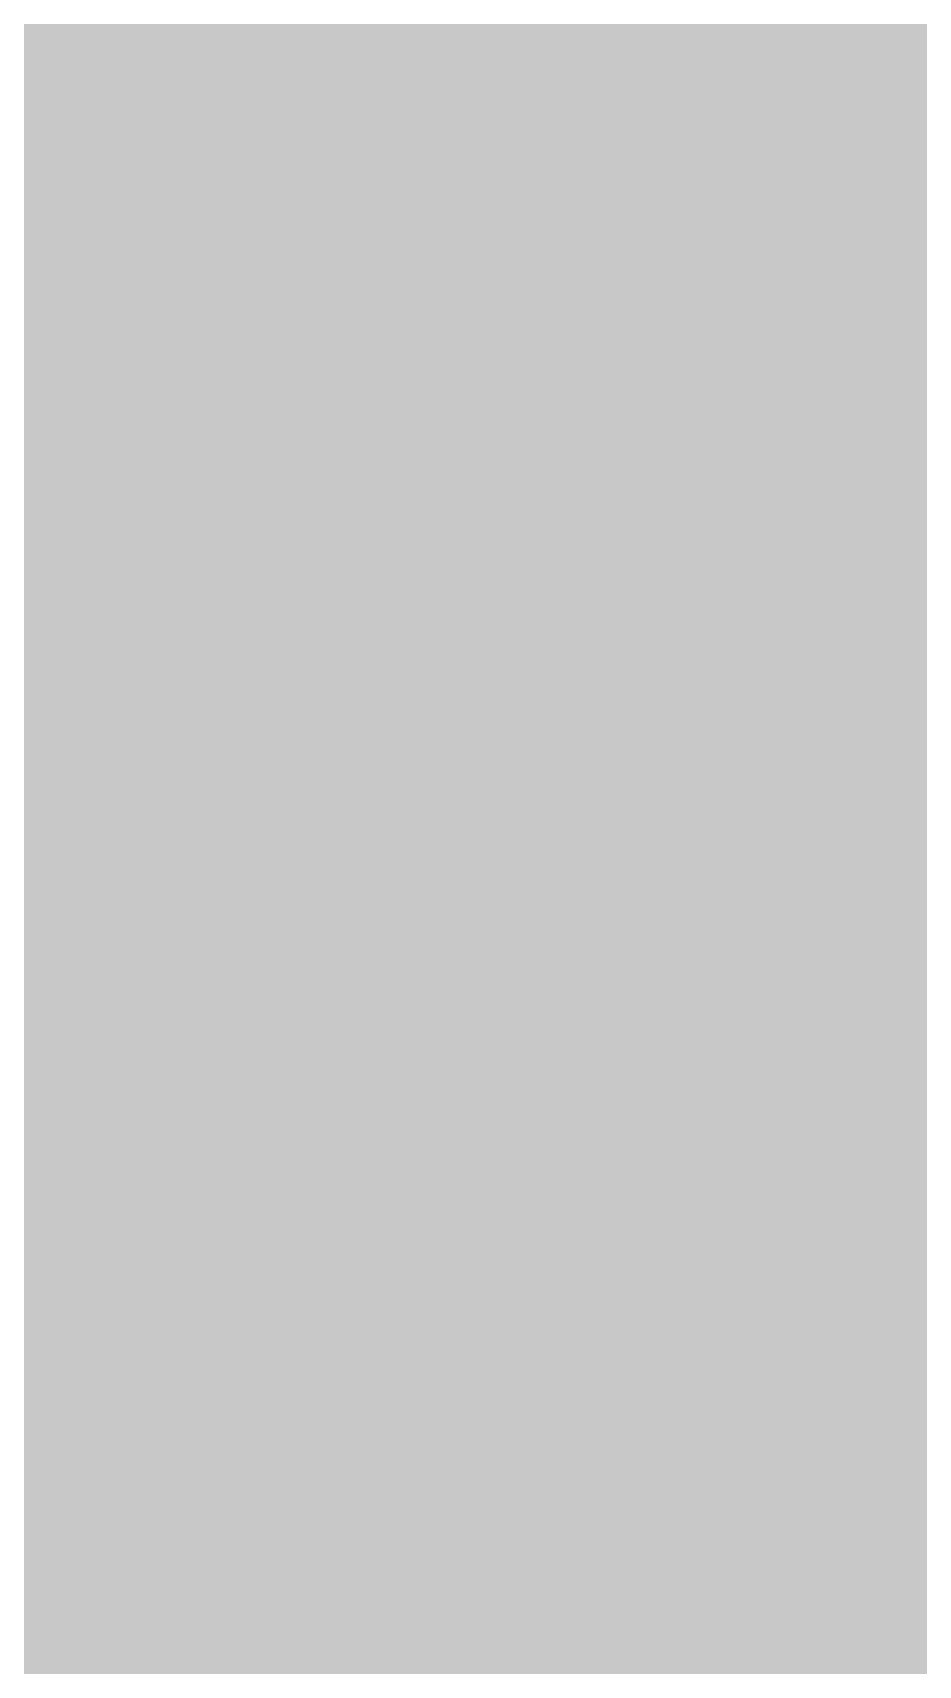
# Model space of a CAD drawing. Header units: millimetres. Extents: x 0 to 318, y 0 to 318.
# Drawn here: x 26.91 to 53.76, y 242.55 to 292.07 of the extents above; entities that cross this region are included whole.
import ezdxf

# ---------------------------------------------------------------- set-up
doc = ezdxf.new("R2010")
doc.units = ezdxf.units.MM

msp = doc.modelspace()

# ---------------------------------------------------------------- hatches: boundary and pattern name
msp.add_hatch(color=254).paths.add_polyline_path([(21.2189, 0.0536), (20.955, 0.0533), (20.6934, 0.0584), (20.4292, 0.066), (20.1676, 0.0787), (19.906, 0.094), (19.6469, 0.1118), (19.3853, 0.1321), (19.1262, 0.1549), (18.8671, 0.1829), (18.608, 0.2134), (18.349, 0.2464), (18.0924, 0.2845), (17.8359, 0.3251), (17.5793, 0.3683), (17.3253, 0.414), (17.0688, 0.4623), (16.8148, 0.5156), (16.5633, 0.5715), (16.3093, 0.6299), (16.0579, 0.6909), (15.809, 0.7544), (15.56, 0.823), (15.3111, 0.8941), (15.0622, 0.9677), (14.8158, 1.0439), (14.5694, 1.1227), (14.3256, 1.2065), (14.0818, 1.2903), (13.8379, 1.3792), (13.5966, 1.4707), (13.3579, 1.5646), (13.1191, 1.6637), (12.8803, 1.7628), (12.6441, 1.8669), (12.4079, 1.9736), (12.1742, 2.0803), (11.9405, 2.192), (11.7094, 2.3089), (11.4808, 2.4257), (11.2522, 2.5451), (11.0236, 2.6695), (10.7975, 2.794), (10.574, 2.9235), (10.3505, 3.0556), (10.1295, 3.1877), (9.9111, 3.3249), (9.6926, 3.4646), (9.4742, 3.6068), (9.2608, 3.7541), (9.0475, 3.9014), (8.8341, 4.0513), (8.6258, 4.2037), (8.4176, 4.3612), (8.2118, 4.5187), (8.0061, 4.6812), (7.8029, 4.8438), (7.6022, 5.0114), (7.4041, 5.1816), (7.206, 5.3518), (7.0129, 5.527), (6.8174, 5.7048), (6.6269, 5.8826), (6.4389, 6.0655), (6.2509, 6.2509), (6.0655, 6.4389), (5.8852, 6.6269), (5.7048, 6.8174), (5.527, 7.0104), (5.3518, 7.206), (5.1816, 7.4041), (5.0114, 7.6022), (4.8463, 7.8029), (4.6812, 8.0061), (4.5187, 8.2118), (4.3612, 8.4176), (4.2062, 8.6258), (4.0513, 8.8341), (3.9014, 9.0475), (3.7541, 9.2608), (3.6068, 9.4742), (3.4646, 9.6926), (3.3249, 9.9085), (3.1877, 10.1295), (3.0556, 10.3505), (2.9235, 10.574), (2.794, 10.7975), (2.6695, 11.0236), (2.5451, 11.2522), (2.4257, 11.4808), (2.3063, 11.7094), (2.192, 11.9405), (2.0803, 12.1742), (1.971, 12.4079), (1.8669, 12.6441), (1.7628, 12.8803), (1.6637, 13.1191), (1.5646, 13.3579), (1.4707, 13.5966), (1.3792, 13.8379), (1.2903, 14.0818), (1.2065, 14.3256), (1.1227, 14.5694), (1.0439, 14.8158), (0.9652, 15.0622), (0.8915, 15.3111), (0.823, 15.56), (0.7544, 15.809), (0.6883, 16.0604), (0.6274, 16.3093), (0.569, 16.5633), (0.5131, 16.8148), (0.4623, 17.0688), (0.4115, 17.3253), (0.3658, 17.5793), (0.3226, 17.8359), (0.2819, 18.0924), (0.2464, 18.3515), (0.2134, 18.608), (0.1829, 18.8671), (0.1549, 19.1262), (0.1295, 19.3878), (0.1092, 19.6469), (0.0914, 19.9085), (0.0762, 20.1701), (0.066, 20.4318), (0.0584, 20.6934), (0.0533, 20.955), (0.0508, 21.2192), (0.0522, 296.387), (0.0533, 296.6491), (0.0584, 296.9108), (0.066, 297.1724), (0.0762, 297.434), (0.0914, 297.6956), (0.1092, 297.9572), (0.1295, 298.2163), (0.1549, 298.4779), (0.1829, 298.737), (0.2134, 298.9961), (0.2464, 299.2526), (0.2819, 299.5117), (0.3226, 299.7683), (0.3658, 300.0248), (0.4115, 300.2788), (0.4623, 300.5328), (0.5131, 300.7868), (0.569, 301.0408), (0.6274, 301.2923), (0.6883, 301.5437), (0.7544, 301.7952), (0.823, 302.0441), (0.8915, 302.293), (0.9652, 302.5419), (1.0439, 302.7883), (1.1227, 303.0322), (1.2065, 303.2785), (1.2903, 303.5224), (1.3792, 303.7637), (1.4707, 304.005), (1.5646, 304.2463), (1.6637, 304.485), (1.7628, 304.7238), (1.8669, 304.96), (1.971, 305.1937), (2.0803, 305.4299), (2.192, 305.6611), (2.3063, 305.8922), (2.4257, 306.1233), (2.5451, 306.3519), (2.6695, 306.578), (2.794, 306.8041), (2.9235, 307.0301), (3.0556, 307.2511), (3.1877, 307.4746), (3.3249, 307.6931), (3.4646, 307.9115), (3.6068, 308.1274), (3.7541, 308.3433), (3.9014, 308.5567), (4.0513, 308.7675), (4.2062, 308.9783), (4.3612, 309.1866), (4.5187, 309.3923), (4.6812, 309.5981), (4.8463, 309.7987), (5.0114, 309.9994), (5.1816, 310.2), (5.3518, 310.3956), (5.527, 310.5912), (5.7048, 310.7842), (5.8852, 310.9747), (6.0655, 311.1652), (6.2509, 311.3532), (6.4389, 311.5361), (6.6269, 311.719), (6.8174, 311.8993), (7.0129, 312.0771), (7.206, 312.2498), (7.4041, 312.4225), (7.6022, 312.5927), (7.8029, 312.7578), (8.0061, 312.9229), (8.2118, 313.0829), (8.4176, 313.243), (8.6258, 313.3979), (8.8341, 313.5503), (9.0475, 313.7027), (9.2608, 313.85), (9.4742, 313.9948), (9.6926, 314.137), (9.9111, 314.2767), (10.1295, 314.4139), (10.3505, 314.5485), (10.574, 314.6806), (10.7975, 314.8101), (11.0236, 314.9346), (11.2522, 315.0591), (11.4808, 315.1784), (11.7094, 315.2953), (11.9405, 315.4096), (12.1742, 315.5213), (12.4079, 315.6306), (12.6441, 315.7372), (12.8803, 315.8414), (13.1191, 315.9404), (13.3579, 316.037), (13.5966, 316.1335), (13.8379, 316.2249), (14.0818, 316.3113), (14.3256, 316.3976), (14.5694, 316.4815), (14.8158, 316.5602), (15.0622, 316.6364), (15.3111, 316.7101), (15.56, 316.7812), (15.809, 316.8498), (16.0579, 316.9133), (16.3093, 316.9742), (16.5633, 317.0326), (16.8148, 317.0885), (17.0688, 317.1419), (17.3253, 317.1901), (17.5793, 317.2384), (17.8359, 317.2816), (18.0924, 317.3197), (18.349, 317.3578), (18.608, 317.3908), (18.8671, 317.4213), (19.1262, 317.4492), (19.3853, 317.4721), (19.6469, 317.4949), (19.906, 317.5127), (20.1676, 317.5254), (20.4292, 317.5381), (20.6934, 317.5457), (20.955, 317.5508), (21.2166, 317.5533), (296.3855, 317.5536), (296.6466, 317.5508), (296.9108, 317.5457), (297.1724, 317.5381), (297.434, 317.5254), (297.6956, 317.5127), (297.9572, 317.4949), (298.2163, 317.4721), (298.4754, 317.4492), (298.737, 317.4213), (298.9936, 317.3908), (299.2526, 317.3578), (299.5092, 317.3197), (299.7683, 317.2816), (300.0223, 317.2384), (300.2788, 317.1901), (300.5328, 317.1419), (300.7868, 317.0885), (301.0408, 317.0326), (301.2923, 316.9742), (301.5437, 316.9133), (301.7952, 316.8498), (302.0441, 316.7812), (302.293, 316.7101), (302.5419, 316.6364), (302.7883, 316.5602), (303.0322, 316.4815), (303.2785, 316.3976), (303.5224, 316.3113), (303.7637, 316.2249), (304.005, 316.1335), (304.2463, 316.037), (304.485, 315.9404), (304.7238, 315.8414), (304.96, 315.7372), (305.1962, 315.6306), (305.4299, 315.5213), (305.6611, 315.4096), (305.8922, 315.2953), (306.1233, 315.1784), (306.3519, 315.0591), (306.5805, 314.9346), (306.8066, 314.8101), (307.0301, 314.6806), (307.2536, 314.5485), (307.4746, 314.4139), (307.6931, 314.2767), (307.9115, 314.137), (308.1274, 313.9948), (308.3433, 313.85), (308.5567, 313.7027), (308.7675, 313.5503), (308.9783, 313.3979), (309.1866, 313.243), (309.3923, 313.0829), (309.5981, 312.9229), (309.7987, 312.7578), (310.0019, 312.5927), (310.2, 312.4225), (310.3956, 312.2498), (310.5912, 312.0771), (310.7842, 311.8993), (310.9773, 311.719), (311.1652, 311.5361), (311.3532, 311.3532), (311.5386, 311.1652), (311.719, 310.9747), (311.8993, 310.7842), (312.0771, 310.5912), (312.2498, 310.3956), (312.4225, 310.2), (312.5927, 309.9994), (312.7578, 309.7987), (312.9229, 309.5981), (313.0829, 309.3923), (313.243, 309.1866), (313.3979, 308.9783), (313.5528, 308.7675), (313.7027, 308.5567), (313.85, 308.3433), (313.9948, 308.1274), (314.137, 307.9115), (314.2767, 307.6931), (314.4139, 307.4746), (314.5485, 307.2511), (314.6806, 307.0301), (314.8101, 306.8041), (314.9346, 306.578), (315.0591, 306.3519), (315.1784, 306.1233), (315.2953, 305.8922), (315.4096, 305.6611), (315.5213, 305.4299), (315.6306, 305.1937), (315.7372, 304.96), (315.8388, 304.7238), (315.9404, 304.485), (316.037, 304.2463), (316.1309, 304.005), (316.2224, 303.7637), (316.3113, 303.5224), (316.3976, 303.2785), (316.4789, 303.0322), (316.5602, 302.7883), (316.6364, 302.5419), (316.7101, 302.293), (316.7812, 302.0441), (316.8472, 301.7952), (316.9133, 301.5437), (316.9742, 301.2923), (317.0326, 301.0408), (317.0885, 300.7868), (317.1393, 300.5328), (317.1901, 300.2788), (317.2358, 300.0248), (317.279, 299.7683), (317.3197, 299.5117), (317.3552, 299.2526), (317.3908, 298.9961), (317.4213, 298.737), (317.4467, 298.4779), (317.4721, 298.2163), (317.4924, 297.9572), (317.5102, 297.6956), (317.5254, 297.434), (317.5356, 297.1724), (317.5432, 296.9108), (317.5483, 296.6491), (317.5508, 296.385), (317.5522, 21.2203), (317.5483, 20.955), (317.5432, 20.6934), (317.5356, 20.4318), (317.5254, 20.1701), (317.5102, 19.9085), (317.4924, 19.6469), (317.4721, 19.3878), (317.4467, 19.1262), (317.4213, 18.8671), (317.3908, 18.608), (317.3552, 18.3515), (317.3197, 18.0924), (317.279, 17.8359), (317.2358, 17.5793), (317.1901, 17.3253), (317.1393, 17.0688), (317.0885, 16.8148), (317.0326, 16.5633), (316.9742, 16.3093), (316.9133, 16.0604), (316.8472, 15.809), (316.7812, 15.56), (316.7101, 15.3111), (316.6364, 15.0622), (316.5602, 14.8158), (316.4789, 14.5694), (316.3976, 14.3256), (316.3113, 14.0818), (316.2224, 13.8379), (316.1309, 13.5966), (316.037, 13.3579), (315.9404, 13.1191), (315.8388, 12.8803), (315.7372, 12.6441), (315.6306, 12.4079), (315.5213, 12.1742), (315.4096, 11.9405), (315.2953, 11.7094), (315.1784, 11.4808), (315.0591, 11.2522), (314.9346, 11.0236), (314.8101, 10.7975), (314.6806, 10.574), (314.5485, 10.3505), (314.4139, 10.1295), (314.2767, 9.9085), (314.137, 9.6926), (313.9948, 9.4742), (313.85, 9.2608), (313.7027, 9.0475), (313.5528, 8.8341), (313.3979, 8.6258), (313.243, 8.4176), (313.0829, 8.2118), (312.9229, 8.0061), (312.7578, 7.8029), (312.5927, 7.6022), (312.4225, 7.4041), (312.2498, 7.206), (312.0771, 7.0104), (311.8993, 6.8174), (311.719, 6.6269), (311.5386, 6.4389), (311.3532, 6.2509), (311.1652, 6.0655), (310.9773, 5.8826), (310.7842, 5.7048), (310.5912, 5.527), (310.3956, 5.3518), (310.2, 5.1816), (310.0019, 5.0114), (309.7987, 4.8438), (309.5981, 4.6812), (309.3923, 4.5187), (309.1866, 4.3612), (308.9783, 4.2037), (308.7675, 4.0513), (308.5567, 3.9014), (308.3433, 3.7541), (308.1274, 3.6068), (307.9115, 3.4646), (307.6931, 3.3249), (307.4746, 3.1877), (307.2536, 3.0556), (307.0301, 2.9235), (306.8066, 2.794), (306.5805, 2.6695), (306.3519, 2.5451), (306.1233, 2.4257), (305.8922, 2.3089), (305.6611, 2.192), (305.4299, 2.0803), (305.1962, 1.9736), (304.96, 1.8669), (304.7238, 1.7628), (304.485, 1.6637), (304.2463, 1.5646), (304.005, 1.4707), (303.7637, 1.3792), (303.5224, 1.2903), (303.2785, 1.2065), (303.0322, 1.1227), (302.7883, 1.0439), (302.5419, 0.9677), (302.293, 0.8941), (302.0441, 0.823), (301.7952, 0.7544), (301.5437, 0.6909), (301.2923, 0.6299), (301.0408, 0.5715), (300.7868, 0.5156), (300.5328, 0.4623), (300.2788, 0.414), (300.0223, 0.3683), (299.7683, 0.3251), (299.5092, 0.2845), (299.2526, 0.2464), (298.9936, 0.2134), (298.737, 0.1829), (298.4754, 0.1549), (298.2163, 0.1321), (297.9572, 0.1118), (297.6956, 0.094), (297.434, 0.0787), (297.1724, 0.066), (296.9108, 0.0584), (296.6466, 0.0533), (296.385, 0.0533)])
h = msp.add_hatch(color=59)
edge = h.paths.add_edge_path()
edge.add_line((39.9313, 249.2551), (40.1523, 249.2553))
edge.add_line((40.1523, 249.2553), (40.3733, 249.2629))
edge.add_line((40.3733, 249.2629), (40.5968, 249.2705))
edge.add_line((40.5968, 249.2705), (40.8178, 249.2858))
edge.add_line((40.8178, 249.2858), (41.0388, 249.3035))
edge.add_line((41.0388, 249.3035), (41.2598, 249.3239))
edge.add_line((41.2598, 249.3239), (41.4782, 249.3518))
edge.add_line((41.4782, 249.3518), (41.6992, 249.3797))
edge.add_line((41.6992, 249.3797), (41.9176, 249.4153))
edge.add_line((41.9176, 249.4153), (42.1335, 249.4534))
edge.add_line((42.1335, 249.4534), (42.3494, 249.494))
edge.add_line((42.3494, 249.494), (42.5653, 249.5423))
edge.add_line((42.5653, 249.5423), (42.7787, 249.5906))
edge.add_line((42.7787, 249.5906), (42.992, 249.6464))
edge.add_line((42.992, 249.6464), (43.2029, 249.7049))
edge.add_line((43.2029, 249.7049), (43.4111, 249.7684))
edge.add_line((43.4111, 249.7684), (43.6194, 249.8369))
edge.add_line((43.6194, 249.8369), (43.8252, 249.9081))
edge.add_line((43.8252, 249.9081), (44.0284, 249.9843))
edge.add_line((44.0284, 249.9843), (44.229, 250.0655))
edge.add_line((44.229, 250.0655), (44.4297, 250.1494))
edge.add_line((44.4297, 250.1494), (44.6253, 250.2408))
edge.add_line((44.6253, 250.2408), (44.8208, 250.3348))
edge.add_line((44.8208, 250.3348), (45.0139, 250.4313))
edge.add_line((45.0139, 250.4313), (45.2044, 250.5354))
edge.add_line((45.2044, 250.5354), (45.3898, 250.6421))
edge.add_line((45.3898, 250.6421), (45.5752, 250.7539))
edge.add_line((45.5752, 250.7539), (45.7556, 250.8707))
edge.add_line((45.7556, 250.8707), (45.9334, 250.9926))
edge.add_line((45.9334, 250.9926), (46.1086, 251.1196))
edge.add_line((46.1086, 251.1196), (46.2813, 251.2492))
edge.add_line((46.2813, 251.2492), (46.449, 251.3838))
edge.add_line((46.449, 251.3838), (46.6141, 251.5235))
edge.add_line((46.6141, 251.5235), (46.7741, 251.6683))
edge.add_line((46.7741, 251.6683), (46.9316, 251.8181))
edge.add_line((46.9316, 251.8181), (47.0865, 251.9731))
edge.add_line((47.0865, 251.9731), (47.2364, 252.1331))
edge.add_line((47.2364, 252.1331), (47.3837, 252.2957))
edge.add_line((47.3837, 252.2957), (47.5234, 252.4633))
edge.add_line((47.5234, 252.4633), (47.6631, 252.6386))
edge.add_line((47.6631, 252.6386), (47.7952, 252.8164))
edge.add_line((47.7952, 252.8164), (47.9247, 252.9992))
edge.add_line((47.9247, 252.9992), (48.0492, 253.1897))
edge.add_line((48.0492, 253.1897), (48.1686, 253.3828))
edge.add_line((48.1686, 253.3828), (48.2829, 253.5809))
edge.add_line((48.2829, 253.5809), (48.3921, 253.7841))
edge.add_line((48.3921, 253.7841), (48.4988, 253.9924))
edge.add_line((48.4988, 253.9924), (48.5978, 254.2057))
edge.add_line((48.5978, 254.2057), (48.6918, 254.4242))
edge.add_line((48.6918, 254.4242), (48.7807, 254.6502))
edge.add_line((48.7807, 254.6502), (48.8645, 254.8788))
edge.add_line((48.8645, 254.8788), (48.9433, 255.1125))
edge.add_line((48.9433, 255.1125), (49.0169, 255.3538))
edge.add_line((49.0169, 255.3538), (49.083, 255.5977))
edge.add_line((49.083, 255.5977), (49.1439, 255.8466))
edge.add_line((49.1439, 255.8466), (49.1998, 256.1031))
edge.add_line((49.1998, 256.1031), (49.2481, 256.3647))
edge.add_line((49.2481, 256.3647), (49.2912, 256.6289))
edge.add_line((49.2912, 256.6289), (49.3268, 256.9007))
edge.add_line((49.3268, 256.9007), (49.3573, 257.1775))
edge.add_line((49.3573, 257.1775), (49.3827, 257.4595))
edge.add_line((49.3827, 257.4595), (49.3979, 257.749))
edge.add_line((49.3979, 257.749), (49.4081, 258.0411))
edge.add_line((49.4081, 258.0411), (49.4132, 258.3409))
edge.add_line((49.4132, 258.3409), (49.4106, 258.5974))
edge.add_line((49.4106, 258.5974), (49.4005, 258.8489))
edge.add_line((49.4005, 258.8489), (49.3878, 259.0952))
edge.add_line((49.3878, 259.0952), (49.3674, 259.3365))
edge.add_line((49.3674, 259.3365), (49.342, 259.5728))
edge.add_line((49.342, 259.5728), (49.3141, 259.8064))
edge.add_line((49.3141, 259.8064), (49.2785, 260.0325))
edge.add_line((49.2785, 260.0325), (49.2379, 260.256))
edge.add_line((49.2379, 260.256), (49.1947, 260.4719))
edge.add_line((49.1947, 260.4719), (49.1439, 260.6853))
edge.add_line((49.1439, 260.6853), (49.0906, 260.8936))
edge.add_line((49.0906, 260.8936), (49.0322, 261.0993))
edge.add_line((49.0322, 261.0993), (48.9687, 261.3))
edge.add_line((48.9687, 261.3), (48.9001, 261.4955))
edge.add_line((48.9001, 261.4955), (48.829, 261.686))
edge.add_line((48.829, 261.686), (48.7528, 261.874))
edge.add_line((48.7528, 261.874), (48.674, 262.0569))
edge.add_line((48.674, 262.0569), (48.5902, 262.2372))
edge.add_line((48.5902, 262.2372), (48.5013, 262.4125))
edge.add_line((48.5013, 262.4125), (48.4099, 262.5852))
edge.add_line((48.4099, 262.5852), (48.3159, 262.7528))
edge.add_line((48.3159, 262.7528), (48.2168, 262.9179))
edge.add_line((48.2168, 262.9179), (48.1152, 263.078))
edge.add_line((48.1152, 263.078), (48.0111, 263.238))
edge.add_line((48.0111, 263.238), (47.9019, 263.3904))
edge.add_line((47.9019, 263.3904), (47.7901, 263.5428))
edge.add_line((47.7901, 263.5428), (47.6758, 263.6901))
edge.add_line((47.6758, 263.6901), (47.559, 263.8349))
edge.add_line((47.559, 263.8349), (47.4396, 263.9746))
edge.add_line((47.4396, 263.9746), (47.3151, 264.1143))
edge.add_line((47.3151, 264.1143), (47.1907, 264.2489))
edge.add_line((47.1907, 264.2489), (47.0637, 264.381))
edge.add_line((47.0637, 264.381), (46.9316, 264.5105))
edge.add_line((46.9316, 264.5105), (46.7995, 264.6375))
edge.add_line((46.7995, 264.6375), (46.6649, 264.762))
edge.add_line((46.6649, 264.762), (46.5303, 264.8839))
edge.add_line((46.5303, 264.8839), (46.3906, 265.0033))
edge.add_line((46.3906, 265.0033), (46.2509, 265.1176))
edge.add_line((46.2509, 265.1176), (46.1086, 265.2319))
edge.add_line((46.1086, 265.2319), (45.9638, 265.3462))
edge.add_line((45.9638, 265.3462), (45.8191, 265.4554))
edge.add_line((45.8191, 265.4554), (45.6717, 265.5621))
edge.add_line((45.6717, 265.5621), (45.5244, 265.6688))
edge.add_line((45.5244, 265.6688), (45.3746, 265.7729))
edge.add_line((45.3746, 265.7729), (45.2247, 265.8745))
edge.add_line((45.2247, 265.8745), (45.0748, 265.9736))
edge.add_line((45.0748, 265.9736), (44.9224, 266.0701))
edge.add_line((44.9224, 266.0701), (44.77, 266.1666))
edge.add_line((44.77, 266.1666), (44.6151, 266.2631))
edge.add_line((44.6151, 266.2631), (44.4602, 266.3546))
edge.add_line((44.4602, 266.3546), (44.3078, 266.4485))
edge.add_line((44.3078, 266.4485), (44.1503, 266.5374))
edge.add_line((44.1503, 266.5374), (43.9953, 266.6263))
edge.add_line((43.9953, 266.6263), (43.8404, 266.7152))
edge.add_line((43.8404, 266.7152), (43.6855, 266.8016))
edge.add_line((43.6855, 266.8016), (43.5305, 266.888))
edge.add_line((43.5305, 266.888), (43.3756, 266.9718))
edge.add_line((43.3756, 266.9718), (43.2181, 267.0556))
edge.add_line((43.2181, 267.0556), (43.0657, 267.1394))
edge.add_line((43.0657, 267.1394), (42.9108, 267.2207))
edge.add_line((42.9108, 267.2207), (42.7558, 267.302))
edge.add_line((42.7558, 267.302), (42.6034, 267.3833))
edge.add_line((42.6034, 267.3833), (42.451, 267.462))
edge.add_line((42.451, 267.462), (42.3012, 267.5407))
edge.add_line((42.3012, 267.5407), (42.1894, 267.5966))
edge.add_line((42.1894, 267.5966), (42.0802, 267.6525))
edge.add_line((42.0802, 267.6525), (41.9684, 267.7084))
edge.add_line((41.9684, 267.7084), (41.8592, 267.7643))
edge.add_line((41.8592, 267.7643), (41.7525, 267.8201))
edge.add_line((41.7525, 267.8201), (41.6433, 267.8735))
edge.add_line((41.6433, 267.8735), (41.5366, 267.9294))
edge.add_line((41.5366, 267.9294), (41.4299, 267.9852))
edge.add_line((41.4299, 267.9852), (41.3258, 268.0411))
edge.add_line((41.3258, 268.0411), (41.2217, 268.097))
edge.add_line((41.2217, 268.097), (41.1175, 268.1529))
edge.add_line((41.1175, 268.1529), (41.0134, 268.2088))
edge.add_line((41.0134, 268.2088), (40.9118, 268.2646))
edge.add_line((40.9118, 268.2646), (40.8102, 268.3205))
edge.add_line((40.8102, 268.3205), (40.7111, 268.3764))
edge.add_line((40.7111, 268.3764), (40.6121, 268.4323))
edge.add_line((40.6121, 268.4323), (40.5155, 268.4907))
edge.add_line((40.5155, 268.4907), (40.419, 268.5466))
edge.add_line((40.419, 268.5466), (40.3225, 268.605))
edge.add_line((40.3225, 268.605), (40.2285, 268.6609))
edge.add_line((40.2285, 268.6609), (40.1371, 268.7193))
edge.add_line((40.1371, 268.7193), (40.0456, 268.7777))
edge.add_line((40.0456, 268.7777), (39.9542, 268.8361))
edge.add_line((39.9542, 268.8361), (39.8653, 268.8971))
edge.add_line((39.8653, 268.8971), (39.7789, 268.9555))
edge.add_line((39.7789, 268.9555), (39.6926, 269.0139))
edge.add_line((39.6926, 269.0139), (39.6088, 269.0749))
edge.add_line((39.6088, 269.0749), (39.5249, 269.1359))
edge.add_line((39.5249, 269.1359), (39.4437, 269.1968))
edge.add_line((39.4437, 269.1968), (39.3649, 269.2578))
edge.add_line((39.3649, 269.2578), (39.2862, 269.3213))
edge.add_line((39.2862, 269.3213), (39.21, 269.3822))
edge.add_line((39.21, 269.3822), (39.1363, 269.4457))
edge.add_line((39.1363, 269.4457), (39.0627, 269.5092))
edge.add_line((39.0627, 269.5092), (38.9915, 269.5727))
edge.add_line((38.9915, 269.5727), (38.923, 269.6388))
edge.add_line((38.923, 269.6388), (38.8544, 269.7048))
edge.add_line((38.8544, 269.7048), (38.7909, 269.7709))
edge.add_line((38.7909, 269.7709), (38.7274, 269.8369))
edge.add_line((38.7274, 269.8369), (38.6664, 269.9055))
edge.add_line((38.6664, 269.9055), (38.6055, 269.9715))
edge.add_line((38.6055, 269.9715), (38.5496, 270.0426))
edge.add_line((38.5496, 270.0426), (38.4937, 270.1112))
edge.add_line((38.4937, 270.1112), (38.4404, 270.1823))
edge.add_line((38.4404, 270.1823), (38.3896, 270.2535))
edge.add_line((38.3896, 270.2535), (38.3413, 270.3246))
edge.add_line((38.3413, 270.3246), (38.2956, 270.3957))
edge.add_line((38.2956, 270.3957), (38.2524, 270.4694))
edge.add_line((38.2524, 270.4694), (38.2118, 270.5456))
edge.add_line((38.2118, 270.5456), (38.1711, 270.6192))
edge.add_line((38.1711, 270.6192), (38.1356, 270.6954))
edge.add_line((38.1356, 270.6954), (38.1, 270.7742))
edge.add_line((38.1, 270.7742), (38.0695, 270.8504))
edge.add_line((38.0695, 270.8504), (38.039, 270.9291))
edge.add_line((38.039, 270.9291), (38.0136, 271.0104))
edge.add_line((38.0136, 271.0104), (37.9908, 271.0917))
edge.add_line((37.9908, 271.0917), (37.9679, 271.1729))
edge.add_line((37.9679, 271.1729), (37.9501, 271.2542))
edge.add_line((37.9501, 271.2542), (37.9349, 271.3406))
edge.add_line((37.9349, 271.3406), (37.9222, 271.4244))
edge.add_line((37.9222, 271.4244), (37.912, 271.5108))
edge.add_line((37.912, 271.5108), (37.9044, 271.5971))
edge.add_line((37.9044, 271.5971), (37.8993, 271.686))
edge.add_line((37.8993, 271.686), (37.8968, 271.7749))
edge.add_line((37.8968, 271.7749), (37.8993, 271.8664))
edge.add_line((37.8993, 271.8664), (37.9019, 271.9578))
edge.add_line((37.9019, 271.9578), (37.907, 272.0492))
edge.add_line((37.907, 272.0492), (37.9146, 272.1381))
edge.add_line((37.9146, 272.1381), (37.9247, 272.2245))
edge.add_line((37.9247, 272.2245), (37.9349, 272.3134))
edge.add_line((37.9349, 272.3134), (37.9501, 272.3972))
edge.add_line((37.9501, 272.3972), (37.9654, 272.4836))
edge.add_line((37.9654, 272.4836), (37.9806, 272.5674))
edge.add_line((37.9806, 272.5674), (38.0009, 272.6487))
edge.add_line((38.0009, 272.6487), (38.0238, 272.73))
edge.add_line((38.0238, 272.73), (38.0467, 272.8112))
edge.add_line((38.0467, 272.8112), (38.0695, 272.89))
edge.add_line((38.0695, 272.89), (38.0975, 272.9687))
edge.add_line((38.0975, 272.9687), (38.1254, 273.0449))
edge.add_line((38.1254, 273.0449), (38.1559, 273.1211))
edge.add_line((38.1559, 273.1211), (38.1889, 273.1948))
edge.add_line((38.1889, 273.1948), (38.2245, 273.2684))
edge.add_line((38.2245, 273.2684), (38.26, 273.3396))
edge.add_line((38.26, 273.3396), (38.2956, 273.4107))
edge.add_line((38.2956, 273.4107), (38.3362, 273.4793))
edge.add_line((38.3362, 273.4793), (38.3769, 273.5478))
edge.add_line((38.3769, 273.5478), (38.42, 273.6139))
edge.add_line((38.42, 273.6139), (38.4632, 273.6799))
edge.add_line((38.4632, 273.6799), (38.5089, 273.7434))
edge.add_line((38.5089, 273.7434), (38.5572, 273.8069))
edge.add_line((38.5572, 273.8069), (38.6055, 273.8679))
edge.add_line((38.6055, 273.8679), (38.6563, 273.9263))
edge.add_line((38.6563, 273.9263), (38.7071, 273.9873))
edge.add_line((38.7071, 273.9873), (38.7604, 274.0431))
edge.add_line((38.7604, 274.0431), (38.8163, 274.099))
edge.add_line((38.8163, 274.099), (38.8722, 274.1524))
edge.add_line((38.8722, 274.1524), (38.928, 274.2057))
edge.add_line((38.928, 274.2057), (38.989, 274.2565))
edge.add_line((38.989, 274.2565), (39.0474, 274.3073))
edge.add_line((39.0474, 274.3073), (39.1109, 274.3556))
edge.add_line((39.1109, 274.3556), (39.1719, 274.4038))
edge.add_line((39.1719, 274.4038), (39.2379, 274.447))
edge.add_line((39.2379, 274.447), (39.304, 274.4927))
edge.add_line((39.304, 274.4927), (39.37, 274.5334))
edge.add_line((39.37, 274.5334), (39.4386, 274.574))
edge.add_line((39.4386, 274.574), (39.5072, 274.6146))
edge.add_line((39.5072, 274.6146), (39.5783, 274.6527))
edge.add_line((39.5783, 274.6527), (39.6494, 274.6883))
edge.add_line((39.6494, 274.6883), (39.7205, 274.7213))
edge.add_line((39.7205, 274.7213), (39.7942, 274.7543))
edge.add_line((39.7942, 274.7543), (39.8704, 274.7874))
edge.add_line((39.8704, 274.7874), (39.9466, 274.8153))
edge.add_line((39.9466, 274.8153), (40.0228, 274.8432))
edge.add_line((40.0228, 274.8432), (40.1015, 274.8686))
edge.add_line((40.1015, 274.8686), (40.1803, 274.894))
edge.add_line((40.1803, 274.894), (40.259, 274.9169))
edge.add_line((40.259, 274.9169), (40.3403, 274.9372))
edge.add_line((40.3403, 274.9372), (40.4216, 274.9575))
edge.add_line((40.4216, 274.9575), (40.5054, 274.9728))
edge.add_line((40.5054, 274.9728), (40.5892, 274.9906))
edge.add_line((40.5892, 274.9906), (40.673, 275.0033))
edge.add_line((40.673, 275.0033), (40.7568, 275.016))
edge.add_line((40.7568, 275.016), (40.8432, 275.0261))
edge.add_line((40.8432, 275.0261), (40.9296, 275.0337))
edge.add_line((40.9296, 275.0337), (41.0185, 275.0414))
edge.add_line((41.0185, 275.0414), (41.1048, 275.0464))
edge.add_line((41.1048, 275.0464), (41.1963, 275.049))
edge.add_line((41.1963, 275.049), (41.2852, 275.049))
edge.add_line((41.2852, 275.049), (41.3715, 275.049))
edge.add_line((41.3715, 275.049), (41.4579, 275.049))
edge.add_line((41.4579, 275.049), (41.5468, 275.0464))
edge.add_line((41.5468, 275.0464), (41.6331, 275.0439))
edge.add_line((41.6331, 275.0439), (41.7195, 275.0388))
edge.add_line((41.7195, 275.0388), (41.8084, 275.0363))
edge.add_line((41.8084, 275.0363), (41.8948, 275.0312))
edge.add_line((41.8948, 275.0312), (41.9811, 275.0236))
edge.add_line((41.9811, 275.0236), (42.0675, 275.0185))
edge.add_line((42.0675, 275.0185), (42.1564, 275.0109))
edge.add_line((42.1564, 275.0109), (42.2427, 275.0033))
edge.add_line((42.2427, 275.0033), (42.3291, 274.9931))
edge.add_line((42.3291, 274.9931), (42.418, 274.9829))
edge.add_line((42.418, 274.9829), (42.5044, 274.9728))
edge.add_line((42.5044, 274.9728), (42.5933, 274.9601))
edge.add_line((42.5933, 274.9601), (42.6796, 274.9499))
edge.add_line((42.6796, 274.9499), (42.7685, 274.9347))
edge.add_line((42.7685, 274.9347), (42.8574, 274.922))
edge.add_line((42.8574, 274.922), (42.9438, 274.9067))
edge.add_line((42.9438, 274.9067), (43.0327, 274.889))
edge.add_line((43.0327, 274.889), (43.1216, 274.8737))
edge.add_line((43.1216, 274.8737), (43.2105, 274.8559))
edge.add_line((43.2105, 274.8559), (43.2994, 274.8356))
edge.add_line((43.2994, 274.8356), (43.3883, 274.8178))
edge.add_line((43.3883, 274.8178), (43.4772, 274.7975))
edge.add_line((43.4772, 274.7975), (43.5686, 274.7747))
edge.add_line((43.5686, 274.7747), (43.6575, 274.7518))
edge.add_line((43.6575, 274.7518), (43.749, 274.7289))
edge.add_line((43.749, 274.7289), (43.8404, 274.7035))
edge.add_line((43.8404, 274.7035), (43.9293, 274.6807))
edge.add_line((43.9293, 274.6807), (44.0207, 274.6527))
edge.add_line((44.0207, 274.6527), (44.1122, 274.6248))
edge.add_line((44.1122, 274.6248), (44.2062, 274.5969))
edge.add_line((44.2062, 274.5969), (44.2976, 274.5689))
edge.add_line((44.2976, 274.5689), (44.3916, 274.5384))
edge.add_line((44.3916, 274.5384), (44.483, 274.5054))
edge.add_line((44.483, 274.5054), (44.577, 274.4749))
edge.add_line((44.577, 274.4749), (44.671, 274.4419))
edge.add_line((44.671, 274.4419), (44.7675, 274.4064))
edge.add_line((44.7675, 274.4064), (44.8615, 274.3708))
edge.add_line((44.8615, 274.3708), (44.958, 274.3352))
edge.add_line((44.958, 274.3352), (45.0545, 274.2971))
edge.add_line((45.0545, 274.2971), (45.151, 274.259))
edge.add_line((45.151, 274.259), (45.2476, 274.2184))
edge.add_line((45.2476, 274.2184), (45.3441, 274.1778))
edge.add_line((45.3441, 274.1778), (45.4431, 274.1371))
edge.add_line((45.4431, 274.1371), (45.5422, 274.0939))
edge.add_line((45.5422, 274.0939), (45.6413, 274.0482))
edge.add_line((45.6413, 274.0482), (45.7429, 274.0025))
edge.add_line((45.7429, 274.0025), (45.8419, 273.9568))
edge.add_line((45.8419, 273.9568), (45.9435, 273.9111))
edge.add_line((45.9435, 273.9111), (46.0451, 273.8603))
edge.add_line((46.0451, 273.8603), (46.1467, 273.812))
edge.add_line((46.1467, 273.812), (46.2509, 273.7612))
edge.add_line((46.2509, 273.7612), (46.355, 273.7079))
edge.add_line((46.355, 273.7079), (46.4591, 273.6545))
edge.add_line((46.4591, 273.6545), (46.5658, 273.6012))
edge.add_line((46.5658, 273.6012), (46.67, 273.5453))
edge.add_line((46.67, 273.5453), (46.7766, 273.4894))
edge.add_line((46.7766, 273.4894), (46.8859, 273.431))
edge.add_line((46.8859, 273.431), (46.9925, 273.37))
edge.add_line((46.9925, 273.37), (47.1018, 273.3116))
edge.add_line((47.1018, 273.3116), (47.2135, 273.2481))
edge.add_line((47.2135, 273.2481), (47.3227, 273.1872))
edge.add_line((47.3227, 273.1872), (49.1878, 277.4209))
edge.add_line((49.1878, 277.4209), (49.1211, 277.4645))
edge.add_line((49.1211, 277.4645), (49.055, 277.5102))
edge.add_line((49.055, 277.5102), (48.9864, 277.556))
edge.add_line((48.9864, 277.556), (48.9179, 277.6042))
edge.add_line((48.9179, 277.6042), (48.8442, 277.6499))
edge.add_line((48.8442, 277.6499), (48.7705, 277.6982))
edge.add_line((48.7705, 277.6982), (48.6943, 277.7465))
edge.add_line((48.6943, 277.7465), (48.6181, 277.7947))
edge.add_line((48.6181, 277.7947), (48.5369, 277.843))
edge.add_line((48.5369, 277.843), (48.4556, 277.8912))
edge.add_line((48.4556, 277.8912), (48.3718, 277.9395))
edge.add_line((48.3718, 277.9395), (48.2879, 277.9903))
edge.add_line((48.2879, 277.9903), (48.199, 278.0386))
edge.add_line((48.199, 278.0386), (48.1101, 278.0868))
edge.add_line((48.1101, 278.0868), (48.0187, 278.1376))
edge.add_line((48.0187, 278.1376), (47.9273, 278.1859))
edge.add_line((47.9273, 278.1859), (47.8307, 278.2341))
edge.add_line((47.8307, 278.2341), (47.7342, 278.2849))
edge.add_line((47.7342, 278.2849), (47.6352, 278.3332))
edge.add_line((47.6352, 278.3332), (47.5336, 278.3815))
edge.add_line((47.5336, 278.3815), (47.432, 278.4297))
edge.add_line((47.432, 278.4297), (47.3278, 278.478))
edge.add_line((47.3278, 278.478), (47.2211, 278.5262))
edge.add_line((47.2211, 278.5262), (47.1119, 278.572))
edge.add_line((47.1119, 278.572), (47.0002, 278.6202))
edge.add_line((47.0002, 278.6202), (46.8884, 278.6659))
edge.add_line((46.8884, 278.6659), (46.7741, 278.7142))
edge.add_line((46.7741, 278.7142), (46.6573, 278.7599))
edge.add_line((46.6573, 278.7599), (46.5404, 278.8031))
edge.add_line((46.5404, 278.8031), (46.421, 278.8488))
edge.add_line((46.421, 278.8488), (46.2991, 278.892))
edge.add_line((46.2991, 278.892), (46.1747, 278.9352))
edge.add_line((46.1747, 278.9352), (46.0477, 278.9784))
edge.add_line((46.0477, 278.9784), (45.9207, 279.0215))
edge.add_line((45.9207, 279.0215), (45.7911, 279.0622))
edge.add_line((45.7911, 279.0622), (45.659, 279.1028))
edge.add_line((45.659, 279.1028), (45.5244, 279.1409))
edge.add_line((45.5244, 279.1409), (45.3898, 279.179))
edge.add_line((45.3898, 279.179), (45.2501, 279.2171))
edge.add_line((45.2501, 279.2171), (45.1104, 279.2552))
edge.add_line((45.1104, 279.2552), (44.9707, 279.2908))
edge.add_line((44.9707, 279.2908), (44.8259, 279.3238))
edge.add_line((44.8259, 279.3238), (44.6811, 279.3568))
edge.add_line((44.6811, 279.3568), (44.5338, 279.3898))
edge.add_line((44.5338, 279.3898), (44.384, 279.4203))
edge.add_line((44.384, 279.4203), (44.2316, 279.4508))
edge.add_line((44.2316, 279.4508), (44.0792, 279.4787))
edge.add_line((44.0792, 279.4787), (43.9242, 279.5067))
edge.add_line((43.9242, 279.5067), (43.7667, 279.5321))
edge.add_line((43.7667, 279.5321), (43.6067, 279.5575))
edge.add_line((43.6067, 279.5575), (43.4467, 279.5803))
edge.add_line((43.4467, 279.5803), (43.2841, 279.6007))
edge.add_line((43.2841, 279.6007), (43.119, 279.621))
edge.add_line((43.119, 279.621), (42.9514, 279.6413))
edge.add_line((42.9514, 279.6413), (42.7812, 279.6565))
edge.add_line((42.7812, 279.6565), (42.611, 279.6743))
edge.add_line((42.611, 279.6743), (42.4383, 279.687))
edge.add_line((42.4383, 279.687), (42.2631, 279.6997))
edge.add_line((42.2631, 279.6997), (42.0853, 279.7099))
edge.add_line((42.0853, 279.7099), (41.9075, 279.7175))
edge.add_line((41.9075, 279.7175), (41.7271, 279.7251))
edge.add_line((41.7271, 279.7251), (41.5442, 279.7302))
edge.add_line((41.5442, 279.7302), (41.3588, 279.7327))
edge.add_line((41.3588, 279.7327), (41.1709, 279.7327))
edge.add_line((41.1709, 279.7327), (40.9956, 279.7327))
edge.add_line((40.9956, 279.7327), (40.8178, 279.7277))
edge.add_line((40.8178, 279.7277), (40.64, 279.72))
edge.add_line((40.64, 279.72), (40.4597, 279.7124))
edge.add_line((40.4597, 279.7124), (40.2768, 279.6997))
edge.add_line((40.2768, 279.6997), (40.0939, 279.6845))
edge.add_line((40.0939, 279.6845), (39.9085, 279.6642))
edge.add_line((39.9085, 279.6642), (39.7231, 279.6438))
edge.add_line((39.7231, 279.6438), (39.5376, 279.6184))
edge.add_line((39.5376, 279.6184), (39.3497, 279.5905))
edge.add_line((39.3497, 279.5905), (39.1643, 279.56))
edge.add_line((39.1643, 279.56), (38.9763, 279.5245))
edge.add_line((38.9763, 279.5245), (38.7883, 279.4864))
edge.add_line((38.7883, 279.4864), (38.6004, 279.4457))
edge.add_line((38.6004, 279.4457), (38.4124, 279.4))
edge.add_line((38.4124, 279.4), (38.2245, 279.3517))
edge.add_line((38.2245, 279.3517), (38.0365, 279.3009))
edge.add_line((38.0365, 279.3009), (37.8485, 279.2451))
edge.add_line((37.8485, 279.2451), (37.6631, 279.1841))
edge.add_line((37.6631, 279.1841), (37.4777, 279.1206))
edge.add_line((37.4777, 279.1206), (37.2948, 279.0546))
edge.add_line((37.2948, 279.0546), (37.1094, 278.9834))
edge.add_line((37.1094, 278.9834), (36.9291, 278.9072))
edge.add_line((36.9291, 278.9072), (36.7487, 278.8285))
edge.add_line((36.7487, 278.8285), (36.5684, 278.7447))
edge.add_line((36.5684, 278.7447), (36.3906, 278.6583))
edge.add_line((36.3906, 278.6583), (36.2153, 278.5669))
edge.add_line((36.2153, 278.5669), (36.0426, 278.4704))
edge.add_line((36.0426, 278.4704), (35.8724, 278.3688))
edge.add_line((35.8724, 278.3688), (35.7022, 278.2646))
edge.add_line((35.7022, 278.2646), (35.5346, 278.1554))
edge.add_line((35.5346, 278.1554), (35.372, 278.0411))
edge.add_line((35.372, 278.0411), (35.2095, 277.9217))
edge.add_line((35.2095, 277.9217), (35.052, 277.7973))
edge.add_line((35.052, 277.7973), (34.8971, 277.6703))
edge.add_line((34.8971, 277.6703), (34.7447, 277.5382))
edge.add_line((34.7447, 277.5382), (34.5948, 277.3985))
edge.add_line((34.5948, 277.3985), (34.45, 277.2562))
edge.add_line((34.45, 277.2562), (34.3078, 277.1089))
edge.add_line((34.3078, 277.1089), (34.1706, 276.9565))
edge.add_line((34.1706, 276.9565), (34.036, 276.7965))
edge.add_line((34.036, 276.7965), (33.9065, 276.6339))
edge.add_line((33.9065, 276.6339), (33.7795, 276.4663))
edge.add_line((33.7795, 276.4663), (33.6575, 276.291))
edge.add_line((33.6575, 276.291), (33.5407, 276.1132))
edge.add_line((33.5407, 276.1132), (33.4289, 275.9278))
edge.add_line((33.4289, 275.9278), (33.3197, 275.7373))
edge.add_line((33.3197, 275.7373), (33.2181, 275.5417))
edge.add_line((33.2181, 275.5417), (33.1191, 275.3411))
edge.add_line((33.1191, 275.3411), (33.0276, 275.1353))
edge.add_line((33.0276, 275.1353), (32.9413, 274.922))
edge.add_line((32.9413, 274.922), (32.86, 274.7035))
edge.add_line((32.86, 274.7035), (32.7838, 274.48))
edge.add_line((32.7838, 274.48), (32.7127, 274.2489))
edge.add_line((32.7127, 274.2489), (32.6492, 274.0127))
edge.add_line((32.6492, 274.0127), (32.5907, 273.7688))
edge.add_line((32.5907, 273.7688), (32.5399, 273.5224))
edge.add_line((32.5399, 273.5224), (32.4942, 273.2659))
edge.add_line((32.4942, 273.2659), (32.4561, 273.0068))
edge.add_line((32.4561, 273.0068), (32.4231, 272.7376))
edge.add_line((32.4231, 272.7376), (32.3977, 272.4658))
edge.add_line((32.3977, 272.4658), (32.3799, 272.1839))
edge.add_line((32.3799, 272.1839), (32.3698, 271.8994))
edge.add_line((32.3698, 271.8994), (32.3672, 271.6047))
edge.add_line((32.3672, 271.6047), (32.3698, 271.3634))
edge.add_line((32.3698, 271.3634), (32.3748, 271.1298))
edge.add_line((32.3748, 271.1298), (32.3875, 270.8986))
edge.add_line((32.3875, 270.8986), (32.4053, 270.6726))
edge.add_line((32.4053, 270.6726), (32.4282, 270.4516))
edge.add_line((32.4282, 270.4516), (32.4536, 270.2357))
edge.add_line((32.4536, 270.2357), (32.4841, 270.0223))
edge.add_line((32.4841, 270.0223), (32.5196, 269.8166))
edge.add_line((32.5196, 269.8166), (32.5603, 269.6134))
edge.add_line((32.5603, 269.6134), (32.6034, 269.4153))
edge.add_line((32.6034, 269.4153), (32.6517, 269.2222))
edge.add_line((32.6517, 269.2222), (32.7025, 269.0317))
edge.add_line((32.7025, 269.0317), (32.7584, 268.8463))
edge.add_line((32.7584, 268.8463), (32.8193, 268.666))
edge.add_line((32.8193, 268.666), (32.8828, 268.4882))
edge.add_line((32.8828, 268.4882), (32.9514, 268.3154))
edge.add_line((32.9514, 268.3154), (33.0225, 268.1453))
edge.add_line((33.0225, 268.1453), (33.0962, 267.9802))
edge.add_line((33.0962, 267.9802), (33.1749, 267.8176))
edge.add_line((33.1749, 267.8176), (33.2562, 267.6601))
edge.add_line((33.2562, 267.6601), (33.34, 267.5052))
edge.add_line((33.34, 267.5052), (33.4289, 267.3528))
edge.add_line((33.4289, 267.3528), (33.5204, 267.2055))
edge.add_line((33.5204, 267.2055), (33.6144, 267.0607))
edge.add_line((33.6144, 267.0607), (33.7109, 266.921))
edge.add_line((33.7109, 266.921), (33.8099, 266.7838))
edge.add_line((33.8099, 266.7838), (33.9115, 266.6467))
edge.add_line((33.9115, 266.6467), (34.0157, 266.5171))
edge.add_line((34.0157, 266.5171), (34.1249, 266.3876))
edge.add_line((34.1249, 266.3876), (34.2341, 266.2606))
edge.add_line((34.2341, 266.2606), (34.3459, 266.1387))
edge.add_line((34.3459, 266.1387), (34.4602, 266.0167))
edge.add_line((34.4602, 266.0167), (34.577, 265.8999))
edge.add_line((34.577, 265.8999), (34.6964, 265.7856))
edge.add_line((34.6964, 265.7856), (34.8183, 265.6713))
edge.add_line((34.8183, 265.6713), (34.9402, 265.5621))
edge.add_line((34.9402, 265.5621), (35.0647, 265.4529))
edge.add_line((35.0647, 265.4529), (35.1917, 265.3487))
edge.add_line((35.1917, 265.3487), (35.3212, 265.2446))
edge.add_line((35.3212, 265.2446), (35.4508, 265.143))
edge.add_line((35.4508, 265.143), (35.5803, 265.0439))
edge.add_line((35.5803, 265.0439), (35.7149, 264.9474))
edge.add_line((35.7149, 264.9474), (35.847, 264.8509))
edge.add_line((35.847, 264.8509), (35.9816, 264.7569))
edge.add_line((35.9816, 264.7569), (36.1188, 264.6655))
edge.add_line((36.1188, 264.6655), (36.256, 264.574))
edge.add_line((36.256, 264.574), (36.3931, 264.4851))
edge.add_line((36.3931, 264.4851), (36.5328, 264.3988))
edge.add_line((36.5328, 264.3988), (36.6725, 264.3124))
edge.add_line((36.6725, 264.3124), (36.8148, 264.2286))
edge.add_line((36.8148, 264.2286), (36.9545, 264.1448))
edge.add_line((36.9545, 264.1448), (37.0967, 264.0635))
edge.add_line((37.0967, 264.0635), (37.2389, 263.9822))
edge.add_line((37.2389, 263.9822), (37.3812, 263.9009))
edge.add_line((37.3812, 263.9009), (37.5234, 263.8222))
edge.add_line((37.5234, 263.8222), (37.6657, 263.7434))
edge.add_line((37.6657, 263.7434), (37.8079, 263.6672))
edge.add_line((37.8079, 263.6672), (37.9501, 263.5885))
edge.add_line((37.9501, 263.5885), (38.0924, 263.5123))
edge.add_line((38.0924, 263.5123), (38.2372, 263.4386))
edge.add_line((38.2372, 263.4386), (38.3769, 263.3624))
edge.add_line((38.3769, 263.3624), (38.5191, 263.2862))
edge.add_line((38.5191, 263.2862), (38.6613, 263.2126))
edge.add_line((38.6613, 263.2126), (38.801, 263.1389))
edge.add_line((38.801, 263.1389), (38.923, 263.078))
edge.add_line((38.923, 263.078), (39.0449, 263.017))
edge.add_line((39.0449, 263.017), (39.1643, 262.956))
edge.add_line((39.1643, 262.956), (39.2836, 262.8976))
edge.add_line((39.2836, 262.8976), (39.403, 262.8367))
edge.add_line((39.403, 262.8367), (39.5224, 262.7757))
edge.add_line((39.5224, 262.7757), (39.6392, 262.7147))
edge.add_line((39.6392, 262.7147), (39.7561, 262.6538))
edge.add_line((39.7561, 262.6538), (39.8704, 262.5928))
edge.add_line((39.8704, 262.5928), (39.9872, 262.5319))
edge.add_line((39.9872, 262.5319), (40.1015, 262.4709))
edge.add_line((40.1015, 262.4709), (40.2133, 262.4099))
edge.add_line((40.2133, 262.4099), (40.325, 262.3464))
edge.add_line((40.325, 262.3464), (40.4368, 262.2855))
edge.add_line((40.4368, 262.2855), (40.546, 262.222))
edge.add_line((40.546, 262.222), (40.6552, 262.161))
edge.add_line((40.6552, 262.161), (40.7619, 262.0975))
edge.add_line((40.7619, 262.0975), (40.8686, 262.034))
edge.add_line((40.8686, 262.034), (40.9753, 261.968))
edge.add_line((40.9753, 261.968), (41.0769, 261.9045))
edge.add_line((41.0769, 261.9045), (41.181, 261.8384))
edge.add_line((41.181, 261.8384), (41.2801, 261.7724))
edge.add_line((41.2801, 261.7724), (41.3791, 261.7038))
edge.add_line((41.3791, 261.7038), (41.4782, 261.6378))
edge.add_line((41.4782, 261.6378), (41.5747, 261.5692))
edge.add_line((41.5747, 261.5692), (41.6687, 261.4981))
edge.add_line((41.6687, 261.4981), (41.7627, 261.4295))
edge.add_line((41.7627, 261.4295), (41.8541, 261.3584))
edge.add_line((41.8541, 261.3584), (41.943, 261.2873))
edge.add_line((41.943, 261.2873), (42.0319, 261.2136))
edge.add_line((42.0319, 261.2136), (42.1183, 261.1399))
edge.add_line((42.1183, 261.1399), (42.2021, 261.0637))
edge.add_line((42.2021, 261.0637), (42.2834, 260.9901))
edge.add_line((42.2834, 260.9901), (42.3647, 260.9113))
edge.add_line((42.3647, 260.9113), (42.4434, 260.8326))
edge.add_line((42.4434, 260.8326), (42.5196, 260.7539))
edge.add_line((42.5196, 260.7539), (42.5933, 260.6726))
edge.add_line((42.5933, 260.6726), (42.6669, 260.5913))
edge.add_line((42.6669, 260.5913), (42.7355, 260.5075))
edge.add_line((42.7355, 260.5075), (42.8041, 260.4237))
edge.add_line((42.8041, 260.4237), (42.8701, 260.3373))
edge.add_line((42.8701, 260.3373), (42.9336, 260.2509))
edge.add_line((42.9336, 260.2509), (42.9946, 260.162))
edge.add_line((42.9946, 260.162), (43.053, 260.0706))
edge.add_line((43.053, 260.0706), (43.1089, 259.9792))
edge.add_line((43.1089, 259.9792), (43.1622, 259.8852))
edge.add_line((43.1622, 259.8852), (43.213, 259.7912))
edge.add_line((43.213, 259.7912), (43.2613, 259.6947))
edge.add_line((43.2613, 259.6947), (43.307, 259.5956))
edge.add_line((43.307, 259.5956), (43.3502, 259.4966))
edge.add_line((43.3502, 259.4966), (43.3908, 259.395))
edge.add_line((43.3908, 259.395), (43.4289, 259.2908))
edge.add_line((43.4289, 259.2908), (43.4645, 259.1841))
edge.add_line((43.4645, 259.1841), (43.4975, 259.0775))
edge.add_line((43.4975, 259.0775), (43.5254, 258.9682))
edge.add_line((43.5254, 258.9682), (43.5534, 258.8565))
edge.add_line((43.5534, 258.8565), (43.5762, 258.7422))
edge.add_line((43.5762, 258.7422), (43.5966, 258.6279))
edge.add_line((43.5966, 258.6279), (43.6143, 258.511))
edge.add_line((43.6143, 258.511), (43.6296, 258.3891))
edge.add_line((43.6296, 258.3891), (43.6397, 258.2697))
edge.add_line((43.6397, 258.2697), (43.6474, 258.1453))
edge.add_line((43.6474, 258.1453), (43.6524, 258.0183))
edge.add_line((43.6524, 258.0183), (43.655, 257.8887))
edge.add_line((43.655, 257.8887), (43.655, 257.7694))
edge.add_line((43.655, 257.7694), (43.6499, 257.65))
edge.add_line((43.6499, 257.65), (43.6448, 257.5331))
edge.add_line((43.6448, 257.5331), (43.6372, 257.4188))
edge.add_line((43.6372, 257.4188), (43.627, 257.3071))
edge.add_line((43.627, 257.3071), (43.6143, 257.1953))
edge.add_line((43.6143, 257.1953), (43.5991, 257.0861))
edge.add_line((43.5991, 257.0861), (43.5813, 256.9794))
edge.add_line((43.5813, 256.9794), (43.5635, 256.8753))
edge.add_line((43.5635, 256.8753), (43.5407, 256.7711))
edge.add_line((43.5407, 256.7711), (43.5178, 256.6695))
edge.add_line((43.5178, 256.6695), (43.4924, 256.5705))
edge.add_line((43.4924, 256.5705), (43.4645, 256.474))
edge.add_line((43.4645, 256.474), (43.434, 256.38))
edge.add_line((43.434, 256.38), (43.4035, 256.286))
edge.add_line((43.4035, 256.286), (43.368, 256.1946))
edge.add_line((43.368, 256.1946), (43.3324, 256.1057))
edge.add_line((43.3324, 256.1057), (43.2943, 256.0193))
edge.add_line((43.2943, 256.0193), (43.2537, 255.9329))
edge.add_line((43.2537, 255.9329), (43.213, 255.8491))
edge.add_line((43.213, 255.8491), (43.1673, 255.7678))
edge.add_line((43.1673, 255.7678), (43.1216, 255.6891))
edge.add_line((43.1216, 255.6891), (43.0733, 255.6104))
edge.add_line((43.0733, 255.6104), (43.0251, 255.5342))
edge.add_line((43.0251, 255.5342), (42.9717, 255.4605))
edge.add_line((42.9717, 255.4605), (42.9184, 255.3894))
edge.add_line((42.9184, 255.3894), (42.8625, 255.3183))
edge.add_line((42.8625, 255.3183), (42.8041, 255.2497))
edge.add_line((42.8041, 255.2497), (42.7457, 255.1836))
edge.add_line((42.7457, 255.1836), (42.6822, 255.1201))
edge.add_line((42.6822, 255.1201), (42.6187, 255.0592))
edge.add_line((42.6187, 255.0592), (42.5552, 254.9982))
edge.add_line((42.5552, 254.9982), (42.4866, 254.9398))
edge.add_line((42.4866, 254.9398), (42.418, 254.8814))
edge.add_line((42.418, 254.8814), (42.3469, 254.828))
edge.add_line((42.3469, 254.828), (42.2758, 254.7747))
edge.add_line((42.2758, 254.7747), (42.2021, 254.7239))
edge.add_line((42.2021, 254.7239), (42.1259, 254.6756))
edge.add_line((42.1259, 254.6756), (42.0472, 254.6274))
edge.add_line((42.0472, 254.6274), (41.9684, 254.5817))
edge.add_line((41.9684, 254.5817), (41.8871, 254.5385))
edge.add_line((41.8871, 254.5385), (41.8033, 254.4978))
edge.add_line((41.8033, 254.4978), (41.7195, 254.4572))
edge.add_line((41.7195, 254.4572), (41.6331, 254.4191))
edge.add_line((41.6331, 254.4191), (41.5468, 254.3835))
edge.add_line((41.5468, 254.3835), (41.4579, 254.3505))
edge.add_line((41.4579, 254.3505), (41.3664, 254.3175))
edge.add_line((41.3664, 254.3175), (41.2725, 254.287))
edge.add_line((41.2725, 254.287), (41.1785, 254.2591))
edge.add_line((41.1785, 254.2591), (41.0845, 254.2311))
edge.add_line((41.0845, 254.2311), (40.988, 254.2057))
edge.add_line((40.988, 254.2057), (40.8889, 254.1829))
edge.add_line((40.8889, 254.1829), (40.7873, 254.1626))
edge.add_line((40.7873, 254.1626), (40.6857, 254.1448))
edge.add_line((40.6857, 254.1448), (40.5841, 254.127))
edge.add_line((40.5841, 254.127), (40.4774, 254.1118))
edge.add_line((40.4774, 254.1118), (40.3733, 254.0965))
edge.add_line((40.3733, 254.0965), (40.2641, 254.0864))
edge.add_line((40.2641, 254.0864), (40.1574, 254.0762))
edge.add_line((40.1574, 254.0762), (40.0456, 254.066))
edge.add_line((40.0456, 254.066), (39.9339, 254.061))
edge.add_line((39.9339, 254.061), (39.8221, 254.0559))
edge.add_line((39.8221, 254.0559), (39.7078, 254.0533))
edge.add_line((39.7078, 254.0533), (39.591, 254.0533))
edge.add_line((39.591, 254.0533), (39.5097, 254.0533))
edge.add_line((39.5097, 254.0533), (39.4259, 254.0533))
edge.add_line((39.4259, 254.0533), (39.3446, 254.0533))
edge.add_line((39.3446, 254.0533), (39.2608, 254.0559))
edge.add_line((39.2608, 254.0559), (39.1795, 254.0584))
edge.add_line((39.1795, 254.0584), (39.0957, 254.061))
edge.add_line((39.0957, 254.061), (39.0119, 254.0635))
edge.add_line((39.0119, 254.0635), (38.928, 254.066))
edge.add_line((38.928, 254.066), (38.8442, 254.0711))
edge.add_line((38.8442, 254.0711), (38.7604, 254.0762))
edge.add_line((38.7604, 254.0762), (38.6766, 254.0813))
edge.add_line((38.6766, 254.0813), (38.5928, 254.0864))
edge.add_line((38.5928, 254.0864), (38.5064, 254.094))
edge.add_line((38.5064, 254.094), (38.4226, 254.1016))
edge.add_line((38.4226, 254.1016), (38.3362, 254.1092))
edge.add_line((38.3362, 254.1092), (38.2524, 254.1168))
edge.add_line((38.2524, 254.1168), (38.166, 254.1245))
edge.add_line((38.166, 254.1245), (38.0797, 254.1346))
edge.add_line((38.0797, 254.1346), (37.9933, 254.1448))
edge.add_line((37.9933, 254.1448), (37.9044, 254.1575))
edge.add_line((37.9044, 254.1575), (37.8181, 254.1702))
edge.add_line((37.8181, 254.1702), (37.7317, 254.1829))
edge.add_line((37.7317, 254.1829), (37.6428, 254.1956))
edge.add_line((37.6428, 254.1956), (37.5539, 254.2108))
edge.add_line((37.5539, 254.2108), (37.465, 254.2261))
edge.add_line((37.465, 254.2261), (37.3761, 254.2413))
edge.add_line((37.3761, 254.2413), (37.2872, 254.2565))
edge.add_line((37.2872, 254.2565), (37.1958, 254.2743))
edge.add_line((37.1958, 254.2743), (37.1069, 254.2946))
edge.add_line((37.1069, 254.2946), (37.0154, 254.3124))
edge.add_line((37.0154, 254.3124), (36.924, 254.3327))
edge.add_line((36.924, 254.3327), (36.8325, 254.3556))
edge.add_line((36.8325, 254.3556), (36.7411, 254.3785))
edge.add_line((36.7411, 254.3785), (36.6471, 254.4013))
edge.add_line((36.6471, 254.4013), (36.5557, 254.4242))
edge.add_line((36.5557, 254.4242), (36.4617, 254.4496))
edge.add_line((36.4617, 254.4496), (36.3677, 254.475))
edge.add_line((36.3677, 254.475), (36.2712, 254.5029))
edge.add_line((36.2712, 254.5029), (36.1772, 254.5309))
edge.add_line((36.1772, 254.5309), (36.0807, 254.5613))
edge.add_line((36.0807, 254.5613), (35.9867, 254.5918))
edge.add_line((35.9867, 254.5918), (35.8877, 254.6223))
edge.add_line((35.8877, 254.6223), (35.7911, 254.6553))
edge.add_line((35.7911, 254.6553), (35.6946, 254.6909))
edge.add_line((35.6946, 254.6909), (35.5956, 254.7239))
edge.add_line((35.5956, 254.7239), (35.4965, 254.762))
edge.add_line((35.4965, 254.762), (35.3974, 254.7976))
edge.add_line((35.3974, 254.7976), (35.2958, 254.8382))
edge.add_line((35.2958, 254.8382), (35.1968, 254.8763))
edge.add_line((35.1968, 254.8763), (35.0952, 254.9169))
edge.add_line((35.0952, 254.9169), (34.9936, 254.9601))
edge.add_line((34.9936, 254.9601), (34.8894, 255.0033))
edge.add_line((34.8894, 255.0033), (34.7878, 255.049))
edge.add_line((34.7878, 255.049), (34.6837, 255.0947))
edge.add_line((34.6837, 255.0947), (34.5796, 255.143))
edge.add_line((34.5796, 255.143), (34.4729, 255.1913))
edge.add_line((34.4729, 255.1913), (34.3687, 255.2421))
edge.add_line((34.3687, 255.2421), (34.2621, 255.2929))
edge.add_line((34.2621, 255.2929), (34.1554, 255.3462))
edge.add_line((34.1554, 255.3462), (34.0462, 255.3995))
edge.add_line((34.0462, 255.3995), (33.9369, 255.4554))
edge.add_line((33.9369, 255.4554), (33.8277, 255.5138))
edge.add_line((33.8277, 255.5138), (33.7185, 255.5723))
edge.add_line((33.7185, 255.5723), (33.6067, 255.6307))
edge.add_line((33.6067, 255.6307), (31.8022, 251.3993))
edge.add_line((31.8022, 251.3993), (31.8745, 251.3533))
edge.add_line((31.8745, 251.3533), (31.9481, 251.3076))
edge.add_line((31.9481, 251.3076), (32.0243, 251.2619))
edge.add_line((32.0243, 251.2619), (32.1031, 251.2162))
edge.add_line((32.1031, 251.2162), (32.1818, 251.1704))
edge.add_line((32.1818, 251.1704), (32.2631, 251.1247))
edge.add_line((32.2631, 251.1247), (32.3469, 251.0765))
edge.add_line((32.3469, 251.0765), (32.4333, 251.0307))
edge.add_line((32.4333, 251.0307), (32.5196, 250.985))
edge.add_line((32.5196, 250.985), (32.6085, 250.9368))
edge.add_line((32.6085, 250.9368), (32.7, 250.891))
edge.add_line((32.7, 250.891), (32.7939, 250.8428))
edge.add_line((32.7939, 250.8428), (32.8879, 250.7971))
edge.add_line((32.8879, 250.7971), (32.9844, 250.7513))
edge.add_line((32.9844, 250.7513), (33.0835, 250.7056))
edge.add_line((33.0835, 250.7056), (33.1826, 250.6574))
edge.add_line((33.1826, 250.6574), (33.2842, 250.6116))
edge.add_line((33.2842, 250.6116), (33.3883, 250.5659))
edge.add_line((33.3883, 250.5659), (33.4924, 250.5202))
edge.add_line((33.4924, 250.5202), (33.5991, 250.4745))
edge.add_line((33.5991, 250.4745), (33.7083, 250.4313))
edge.add_line((33.7083, 250.4313), (33.8201, 250.3856))
edge.add_line((33.8201, 250.3856), (33.9319, 250.3424))
edge.add_line((33.9319, 250.3424), (34.0462, 250.2992))
edge.add_line((34.0462, 250.2992), (34.1605, 250.2535))
edge.add_line((34.1605, 250.2535), (34.2798, 250.2129))
edge.add_line((34.2798, 250.2129), (34.3967, 250.1697))
edge.add_line((34.3967, 250.1697), (34.5186, 250.1265))
edge.add_line((34.5186, 250.1265), (34.6405, 250.0859))
edge.add_line((34.6405, 250.0859), (34.765, 250.0452))
edge.add_line((34.765, 250.0452), (34.892, 250.0046))
edge.add_line((34.892, 250.0046), (35.019, 249.9665))
edge.add_line((35.019, 249.9665), (35.1485, 249.9284))
edge.add_line((35.1485, 249.9284), (35.2781, 249.8903))
edge.add_line((35.2781, 249.8903), (35.4101, 249.8522))
edge.add_line((35.4101, 249.8522), (35.5448, 249.8166))
edge.add_line((35.5448, 249.8166), (35.6819, 249.7811))
edge.add_line((35.6819, 249.7811), (35.8191, 249.7455))
edge.add_line((35.8191, 249.7455), (35.9562, 249.7125))
edge.add_line((35.9562, 249.7125), (36.0985, 249.6795))
edge.add_line((36.0985, 249.6795), (36.2407, 249.6464))
edge.add_line((36.2407, 249.6464), (36.383, 249.616))
edge.add_line((36.383, 249.616), (36.5277, 249.588))
edge.add_line((36.5277, 249.588), (36.6751, 249.5575))
edge.add_line((36.6751, 249.5575), (36.8249, 249.5296))
edge.add_line((36.8249, 249.5296), (36.9748, 249.5042))
edge.add_line((36.9748, 249.5042), (37.1246, 249.4788))
edge.add_line((37.1246, 249.4788), (37.2796, 249.4534))
edge.add_line((37.2796, 249.4534), (37.432, 249.4305))
edge.add_line((37.432, 249.4305), (37.5895, 249.4102))
edge.add_line((37.5895, 249.4102), (37.7469, 249.3899))
edge.add_line((37.7469, 249.3899), (37.907, 249.3696))
edge.add_line((37.907, 249.3696), (38.067, 249.3518))
edge.add_line((38.067, 249.3518), (38.2295, 249.334))
edge.add_line((38.2295, 249.334), (38.3921, 249.3213))
edge.add_line((38.3921, 249.3213), (38.5572, 249.3061))
edge.add_line((38.5572, 249.3061), (38.7248, 249.2934))
edge.add_line((38.7248, 249.2934), (38.8925, 249.2832))
edge.add_line((38.8925, 249.2832), (39.0601, 249.2756))
edge.add_line((39.0601, 249.2756), (39.2328, 249.268))
edge.add_line((39.2328, 249.268), (39.4056, 249.2604))
edge.add_line((39.4056, 249.2604), (39.5783, 249.2578))
edge.add_line((39.5783, 249.2578), (39.7535, 249.2553))
edge.add_line((39.7535, 249.2553), (39.9288, 249.2527))
h.paths.add_polyline_path([(43.7127, 284.081), (49.6962, 291.5885), (44.6719, 291.5885), (41.2295, 288.3143), (37.7857, 291.5885), (32.7628, 291.5885), (38.7449, 284.081)], flags=16)

doc.saveas('drawing.dxf')
